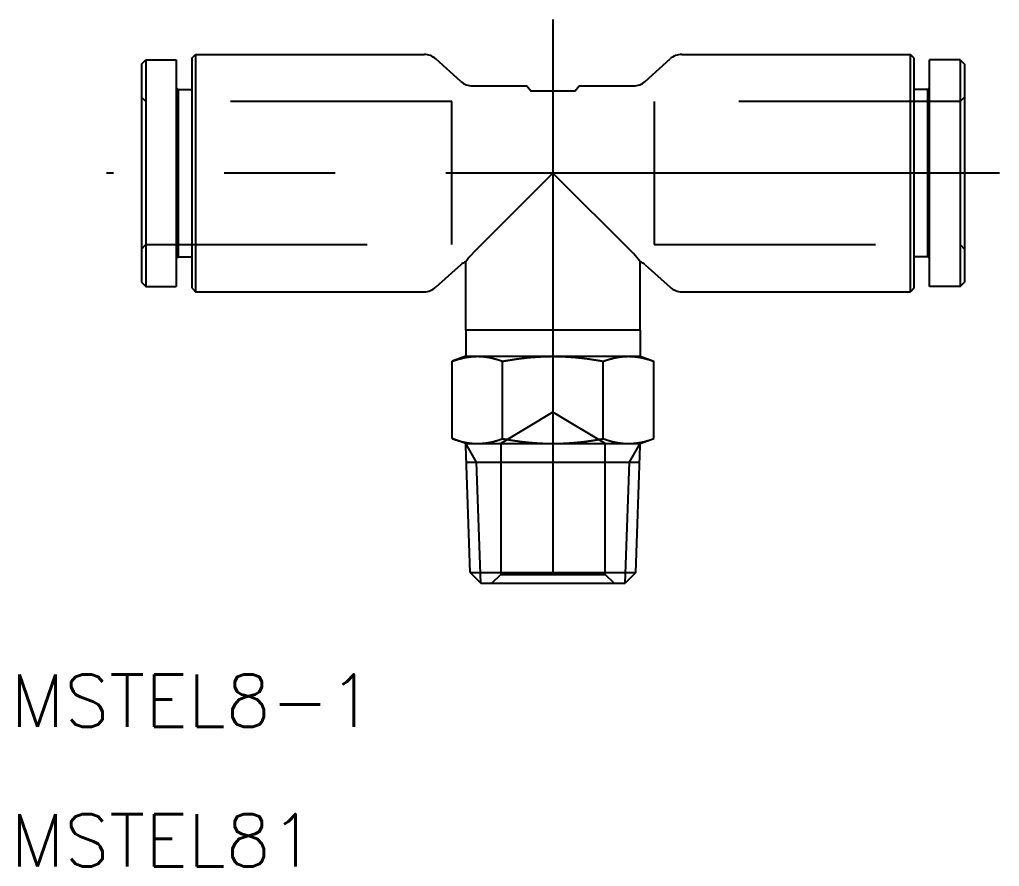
# Model space of a CAD drawing. Extents: x -30.6 to 56.3, y -39.7 to 8.8.
# Drawn here: x -30.6 to 25.6, y -39.7 to 8.8 of the extents above; entities that cross this region are included whole.
import ezdxf

# ---------------------------------------------------------------- set-up
doc = ezdxf.new("R2010")
doc.units = 0
doc.linetypes.add('CENTER', pattern=[50.8, 31.75, -6.35, 6.35, -6.35])
doc.linetypes.add('DASHED', pattern=[19.05, 12.7, -6.35])
doc.layers.get('0').update_dxf_attribs({"linetype": 'CONTINUOUS'})
doc.layers.add('CENTER', color=1, linetype='CENTER')
doc.styles.get("Standard").update_dxf_attribs({"font": 'txt.shx', "height": 3, "bigfont": 'bigfont.shx'})

msp = doc.modelspace()

# ---------------------------------------------------------------- linework, layer by layer
at = {"color": 7, "linetype": 'CONTINUOUS'}
for p, q in [((-20.7, 6.6), (-20.5, 6.8)), ((-20.5, 6.8), (-20.5, -6.8)), ((-20.5, 6.8), (-7.384, 6.8)), ((7.384, 6.8), (20.5, 6.8)), ((20.5, -6.8), (20.5, 6.8)), ((20.7, 6.6), (20.5, 6.8)), ((-23.6, 6.25), (-23.35, 6.5)), ((-23.6, 6.25), (-23.6, -6.25)), ((-23.35, 6.5), (-23.35, -6.5)), ((-23.35, 6.5), (-21.6, 6.5)), ((-21.6, 6.5), (-21.6, -6.5)), ((-20.7, -6.6), (-20.7, 6.6)), ((-5.285, 5.257), (-6.715, 6.543)), ((5.285, 5.257), (6.715, 6.543)), ((20.7, 6.6), (20.7, -6.6)), ((21.6, -6.5), (21.6, 6.5)), ((23.35, 6.5), (21.6, 6.5)), ((23.35, 6.5), (23.35, -6.5)), ((23.35, 6.5), (23.6, 6.25)), ((23.6, 6.25), (23.6, -6.25)), ((-21.5, 4.8), (-21.6, 4.9)), ((-21.5, 4.8), (-21.5, -4.8)), ((-21.5, 4.8), (-20.7, 4.8)), ((-4.616, 5), (-1.5, 5)), ((-1.5, 5), (-1.25, 4.7)), ((1.25, 4.7), (-1.25, 4.7)), ((1.25, 4.7), (1.5, 5)), ((1.5, 5), (4.616, 5)), ((21.5, 4.8), (20.7, 4.8)), ((21.5, 4.8), (21.6, 4.9)), ((21.5, -4.8), (21.5, 4.8)), ((0, 0), (-4.616, -4.616)), ((4.616, -4.616), (0, 0)), ((-21.5, -4.8), (-21.6, -4.9)), ((-21.5, -4.8), (-20.7, -4.8)), ((21.5, -4.8), (20.7, -4.8)), ((21.5, -4.8), (21.6, -4.9)), ((-5.285, -5.257), (-6.715, -6.543)), ((-5, -9), (-5, -5.077)), ((5, -9), (5, -5.077)), ((5.285, -5.257), (6.715, -6.543)), ((-23.6, -6.25), (-23.35, -6.5)), ((-23.35, -6.5), (-21.6, -6.5)), ((-20.7, -6.6), (-20.5, -6.8)), ((20.7, -6.6), (20.5, -6.8)), ((23.35, -6.5), (21.6, -6.5)), ((23.35, -6.5), (23.6, -6.25)), ((-20.5, -6.8), (-7.384, -6.8)), ((7.384, -6.8), (20.5, -6.8)), ((-4.33, -9), (-5, -9)), ((-5, -9), (-5, -10.5)), ((0, -9), (-4.33, -9)), ((4.33, -9), (0, -9)), ((5, -9), (4.33, -9)), ((5, -9), (5, -10.5)), ((-5, -10.5), (-5.774, -10.782)), ((-5, -10.5), (5, -10.5)), ((5, -10.5), (5.774, -10.782)), ((-5.774, -15.218), (-5.774, -10.782)), ((-2.887, -15.218), (-2.887, -10.782)), ((2.887, -15.218), (2.887, -10.782)), ((5.774, -15.218), (5.774, -10.782)), ((-5, -15.5), (-5.774, -15.218)), ((-5, -15.635), (-5, -15.5)), ((-5, -15.5), (0, -15.5)), ((-4.746, -22.898), (-5, -15.635)), ((0, -15.5), (5, -15.5)), ((4.746, -22.898), (5, -15.635)), ((5, -15.5), (5.774, -15.218)), ((5, -15.635), (5, -15.5)), ((-4.968, -16.562), (4.967, -16.562)), ((-4.746, -22.898), (4.746, -22.898)), ((-4.746, -22.898), (-4.144, -23.5)), ((4.746, -22.898), (4.144, -23.5)), ((-4.144, -23.5), (4.144, -23.5))]:
    msp.add_line(p, q, dxfattribs=at)
at = {"color": 3, "linetype": 'DASHED'}
for p, q in [((-23.35, 4.1), (-23.6, 4.35)), ((-5.8, 4.1), (-23.35, 4.1)), ((-5.8, -4.1), (-5.8, 4.1)), ((5.8, 4.1), (5.8, -4.1)), ((23.35, 4.1), (5.8, 4.1)), ((23.6, 4.35), (23.35, 4.1)), ((-23.6, -4.35), (-23.35, -4.1)), ((-23.35, -4.1), (-5.8, -4.1)), ((5.8, -4.1), (23.35, -4.1)), ((23.35, -4.1), (23.6, -4.35)), ((0, -13.697), (-3, -15.5)), ((3, -15.5), (0, -13.697)), ((-3, -15.5), (-3, -23)), ((3, -23), (3, -15.5)), ((-3.5, -23.5), (-3, -23)), ((-3, -23), (3, -23)), ((3, -23), (3.5, -23.5))]:
    msp.add_line(p, q, dxfattribs=at)
at = {"color": 3, "linetype": 'CONTINUOUS'}
for p, q in [((-4.387, -16.562), (-5, -15.5)), ((4.387, -16.562), (5, -15.5)), ((-4.144, -23.5), (-4.387, -16.562)), ((4.144, -23.5), (4.387, -16.562))]:
    msp.add_line(p, q, dxfattribs=at)
at = {"color": 7}
for points in [[(-5.774, -10.781, 0), (-5.758, -10.776, 0), (-5.742, -10.77, 0), (-5.726, -10.764, 0), (-5.71, -10.759, 0), (-5.695, -10.754, 0), (-5.679, -10.748, 0), (-5.664, -10.743, 0), (-5.648, -10.737, 0), (-5.632, -10.732, 0), (-5.617, -10.727, 0), (-5.601, -10.722, 0), (-5.586, -10.717, 0), (-5.57, -10.712, 0), (-5.555, -10.707, 0), (-5.54, -10.702, 0), (-5.524, -10.697, 0), (-5.509, -10.692, 0), (-5.494, -10.687, 0), (-5.478, -10.683, 0), (-5.463, -10.678, 0), (-5.448, -10.674, 0), (-5.432, -10.669, 0), (-5.417, -10.665, 0), (-5.402, -10.66, 0), (-5.387, -10.656, 0), (-5.372, -10.652, 0), (-5.357, -10.647, 0), (-5.341, -10.643, 0), (-5.326, -10.639, 0), (-5.311, -10.635, 0), (-5.296, -10.631, 0), (-5.281, -10.627, 0), (-5.266, -10.623, 0), (-5.251, -10.62, 0), (-5.236, -10.616, 0), (-5.221, -10.612, 0), (-5.206, -10.608, 0), (-5.191, -10.605, 0), (-5.176, -10.601, 0), (-5.161, -10.598, 0), (-5.146, -10.594, 0), (-5.131, -10.591, 0), (-5.116, -10.588, 0), (-5.101, -10.585, 0), (-5.086, -10.581, 0), (-5.071, -10.578, 0), (-5.056, -10.575, 0), (-5.041, -10.572, 0), (-5.026, -10.569, 0), (-5.011, -10.566, 0), (-4.997, -10.563, 0), (-4.982, -10.561, 0), (-4.967, -10.558, 0), (-4.952, -10.555, 0), (-4.937, -10.553, 0), (-4.922, -10.55, 0), (-4.907, -10.548, 0), (-4.892, -10.545, 0), (-4.877, -10.543, 0), (-4.862, -10.541, 0), (-4.847, -10.539, 0), (-4.832, -10.536, 0), (-4.817, -10.534, 0), (-4.802, -10.532, 0), (-4.787, -10.53, 0), (-4.772, -10.528, 0), (-4.757, -10.526, 0), (-4.742, -10.525, 0), (-4.727, -10.523, 0), (-4.712, -10.521, 0), (-4.697, -10.52, 0), (-4.682, -10.518, 0), (-4.667, -10.517, 0), (-4.652, -10.515, 0), (-4.637, -10.514, 0), (-4.622, -10.512, 0), (-4.607, -10.511, 0), (-4.592, -10.51, 0), (-4.576, -10.509, 0), (-4.561, -10.508, 0), (-4.546, -10.507, 0), (-4.531, -10.506, 0), (-4.515, -10.505, 0), (-4.5, -10.504, 0), (-4.485, -10.504, 0), (-4.47, -10.503, 0), (-4.454, -10.502, 0), (-4.439, -10.502, 0), (-4.423, -10.501, 0), (-4.408, -10.501, 0), (-4.392, -10.501, 0), (-4.377, -10.5, 0), (-4.361, -10.5, 0), (-4.346, -10.5, 0), (-4.33, -10.5, 0)], [(-4.33, -10.5, 0), (-4.315, -10.5, 0), (-4.299, -10.5, 0), (-4.283, -10.5, 0), (-4.268, -10.501, 0), (-4.252, -10.501, 0), (-4.237, -10.501, 0), (-4.222, -10.502, 0), (-4.206, -10.502, 0), (-4.191, -10.503, 0), (-4.175, -10.504, 0), (-4.16, -10.504, 0), (-4.145, -10.505, 0), (-4.13, -10.506, 0), (-4.114, -10.507, 0), (-4.099, -10.508, 0), (-4.084, -10.509, 0), (-4.069, -10.51, 0), (-4.054, -10.511, 0), (-4.038, -10.512, 0), (-4.023, -10.514, 0), (-4.008, -10.515, 0), (-3.993, -10.517, 0), (-3.978, -10.518, 0), (-3.963, -10.52, 0), (-3.948, -10.521, 0), (-3.933, -10.523, 0), (-3.918, -10.525, 0), (-3.903, -10.526, 0), (-3.888, -10.528, 0), (-3.873, -10.53, 0), (-3.858, -10.532, 0), (-3.843, -10.534, 0), (-3.828, -10.536, 0), (-3.813, -10.539, 0), (-3.798, -10.541, 0), (-3.783, -10.543, 0), (-3.768, -10.545, 0), (-3.753, -10.548, 0), (-3.738, -10.55, 0), (-3.723, -10.553, 0), (-3.709, -10.555, 0), (-3.694, -10.558, 0), (-3.679, -10.561, 0), (-3.664, -10.563, 0), (-3.649, -10.566, 0), (-3.634, -10.569, 0), (-3.619, -10.572, 0), (-3.604, -10.575, 0), (-3.589, -10.578, 0), (-3.574, -10.581, 0), (-3.559, -10.585, 0), (-3.544, -10.588, 0), (-3.529, -10.591, 0), (-3.514, -10.594, 0), (-3.499, -10.598, 0), (-3.484, -10.601, 0), (-3.469, -10.605, 0), (-3.454, -10.608, 0), (-3.439, -10.612, 0), (-3.424, -10.616, 0), (-3.409, -10.62, 0), (-3.394, -10.623, 0), (-3.379, -10.627, 0), (-3.364, -10.631, 0), (-3.349, -10.635, 0), (-3.334, -10.639, 0), (-3.319, -10.643, 0), (-3.304, -10.647, 0), (-3.289, -10.652, 0), (-3.273, -10.656, 0), (-3.258, -10.66, 0), (-3.243, -10.665, 0), (-3.228, -10.669, 0), (-3.213, -10.674, 0), (-3.197, -10.678, 0), (-3.182, -10.683, 0), (-3.167, -10.687, 0), (-3.151, -10.692, 0), (-3.136, -10.697, 0), (-3.121, -10.702, 0), (-3.105, -10.707, 0), (-3.09, -10.712, 0), (-3.074, -10.717, 0), (-3.059, -10.722, 0), (-3.043, -10.727, 0), (-3.028, -10.732, 0), (-3.012, -10.737, 0), (-2.997, -10.743, 0), (-2.981, -10.748, 0), (-2.965, -10.754, 0), (-2.95, -10.759, 0), (-2.934, -10.764, 0), (-2.918, -10.77, 0), (-2.903, -10.776, 0), (-2.887, -10.781, 0)], [(-2.887, -10.781, 0), (-2.855, -10.776, 0), (-2.824, -10.77, 0), (-2.792, -10.764, 0), (-2.761, -10.759, 0), (-2.729, -10.754, 0), (-2.698, -10.748, 0), (-2.667, -10.743, 0), (-2.636, -10.737, 0), (-2.604, -10.732, 0), (-2.573, -10.727, 0), (-2.542, -10.722, 0), (-2.511, -10.717, 0), (-2.481, -10.712, 0), (-2.45, -10.707, 0), (-2.419, -10.702, 0), (-2.388, -10.697, 0), (-2.357, -10.692, 0), (-2.327, -10.687, 0), (-2.296, -10.683, 0), (-2.266, -10.678, 0), (-2.235, -10.674, 0), (-2.205, -10.669, 0), (-2.174, -10.665, 0), (-2.144, -10.66, 0), (-2.113, -10.656, 0), (-2.083, -10.652, 0), (-2.053, -10.647, 0), (-2.023, -10.643, 0), (-1.992, -10.639, 0), (-1.962, -10.635, 0), (-1.932, -10.631, 0), (-1.902, -10.627, 0), (-1.872, -10.623, 0), (-1.842, -10.62, 0), (-1.812, -10.616, 0), (-1.781, -10.612, 0), (-1.751, -10.608, 0), (-1.721, -10.605, 0), (-1.691, -10.601, 0), (-1.662, -10.598, 0), (-1.632, -10.594, 0), (-1.602, -10.591, 0), (-1.572, -10.588, 0), (-1.542, -10.585, 0), (-1.512, -10.581, 0), (-1.482, -10.578, 0), (-1.452, -10.575, 0), (-1.422, -10.572, 0), (-1.392, -10.569, 0), (-1.363, -10.566, 0), (-1.333, -10.563, 0), (-1.303, -10.561, 0), (-1.273, -10.558, 0), (-1.243, -10.555, 0), (-1.213, -10.553, 0), (-1.184, -10.55, 0), (-1.154, -10.548, 0), (-1.124, -10.545, 0), (-1.094, -10.543, 0), (-1.064, -10.541, 0), (-1.034, -10.539, 0), (-1.004, -10.536, 0), (-0.974, -10.534, 0), (-0.944, -10.532, 0), (-0.914, -10.53, 0), (-0.884, -10.528, 0), (-0.854, -10.526, 0), (-0.824, -10.525, 0), (-0.794, -10.523, 0), (-0.764, -10.521, 0), (-0.734, -10.52, 0), (-0.704, -10.518, 0), (-0.674, -10.517, 0), (-0.644, -10.515, 0), (-0.614, -10.514, 0), (-0.583, -10.512, 0), (-0.553, -10.511, 0), (-0.523, -10.51, 0), (-0.492, -10.509, 0), (-0.462, -10.508, 0), (-0.432, -10.507, 0), (-0.401, -10.506, 0), (-0.371, -10.505, 0), (-0.34, -10.504, 0), (-0.309, -10.504, 0), (-0.279, -10.503, 0), (-0.248, -10.502, 0), (-0.217, -10.502, 0), (-0.186, -10.501, 0), (-0.155, -10.501, 0), (-0.125, -10.501, 0), (-0.093, -10.5, 0), (-0.062, -10.5, 0), (-0.031, -10.5, 0), (0, -10.5, 0)], [(0, -10.5, 0), (0.031, -10.5, 0), (0.062, -10.5, 0), (0.093, -10.5, 0), (0.125, -10.501, 0), (0.155, -10.501, 0), (0.186, -10.501, 0), (0.217, -10.502, 0), (0.248, -10.502, 0), (0.279, -10.503, 0), (0.309, -10.504, 0), (0.34, -10.504, 0), (0.371, -10.505, 0), (0.401, -10.506, 0), (0.432, -10.507, 0), (0.462, -10.508, 0), (0.492, -10.509, 0), (0.523, -10.51, 0), (0.553, -10.511, 0), (0.583, -10.512, 0), (0.614, -10.514, 0), (0.644, -10.515, 0), (0.674, -10.517, 0), (0.704, -10.518, 0), (0.734, -10.52, 0), (0.764, -10.521, 0), (0.794, -10.523, 0), (0.824, -10.525, 0), (0.854, -10.526, 0), (0.884, -10.528, 0), (0.914, -10.53, 0), (0.944, -10.532, 0), (0.974, -10.534, 0), (1.004, -10.536, 0), (1.034, -10.539, 0), (1.064, -10.541, 0), (1.094, -10.543, 0), (1.124, -10.545, 0), (1.154, -10.548, 0), (1.184, -10.55, 0), (1.213, -10.553, 0), (1.243, -10.555, 0), (1.273, -10.558, 0), (1.303, -10.561, 0), (1.333, -10.563, 0), (1.363, -10.566, 0), (1.392, -10.569, 0), (1.422, -10.572, 0), (1.452, -10.575, 0), (1.482, -10.578, 0), (1.512, -10.581, 0), (1.542, -10.585, 0), (1.572, -10.588, 0), (1.602, -10.591, 0), (1.632, -10.594, 0), (1.662, -10.598, 0), (1.691, -10.601, 0), (1.721, -10.605, 0), (1.751, -10.608, 0), (1.781, -10.612, 0), (1.812, -10.616, 0), (1.842, -10.62, 0), (1.872, -10.623, 0), (1.902, -10.627, 0), (1.932, -10.631, 0), (1.962, -10.635, 0), (1.992, -10.639, 0), (2.023, -10.643, 0), (2.053, -10.647, 0), (2.083, -10.652, 0), (2.113, -10.656, 0), (2.144, -10.66, 0), (2.174, -10.665, 0), (2.205, -10.669, 0), (2.235, -10.674, 0), (2.266, -10.678, 0), (2.296, -10.683, 0), (2.327, -10.687, 0), (2.357, -10.692, 0), (2.388, -10.697, 0), (2.419, -10.702, 0), (2.45, -10.707, 0), (2.481, -10.712, 0), (2.511, -10.717, 0), (2.542, -10.722, 0), (2.573, -10.727, 0), (2.604, -10.732, 0), (2.636, -10.737, 0), (2.667, -10.743, 0), (2.698, -10.748, 0), (2.729, -10.754, 0), (2.761, -10.759, 0), (2.792, -10.764, 0), (2.824, -10.77, 0), (2.855, -10.776, 0), (2.887, -10.781, 0)], [(2.887, -10.781, 0), (2.903, -10.776, 0), (2.918, -10.77, 0), (2.934, -10.764, 0), (2.95, -10.759, 0), (2.965, -10.754, 0), (2.981, -10.748, 0), (2.997, -10.743, 0), (3.012, -10.737, 0), (3.028, -10.732, 0), (3.043, -10.727, 0), (3.059, -10.722, 0), (3.074, -10.717, 0), (3.09, -10.712, 0), (3.105, -10.707, 0), (3.121, -10.702, 0), (3.136, -10.697, 0), (3.151, -10.692, 0), (3.167, -10.687, 0), (3.182, -10.683, 0), (3.197, -10.678, 0), (3.213, -10.674, 0), (3.228, -10.669, 0), (3.243, -10.665, 0), (3.258, -10.66, 0), (3.273, -10.656, 0), (3.289, -10.652, 0), (3.304, -10.647, 0), (3.319, -10.643, 0), (3.334, -10.639, 0), (3.349, -10.635, 0), (3.364, -10.631, 0), (3.379, -10.627, 0), (3.394, -10.623, 0), (3.409, -10.62, 0), (3.424, -10.616, 0), (3.439, -10.612, 0), (3.454, -10.608, 0), (3.469, -10.605, 0), (3.484, -10.601, 0), (3.499, -10.598, 0), (3.514, -10.594, 0), (3.529, -10.591, 0), (3.544, -10.588, 0), (3.559, -10.585, 0), (3.574, -10.581, 0), (3.589, -10.578, 0), (3.604, -10.575, 0), (3.619, -10.572, 0), (3.634, -10.569, 0), (3.649, -10.566, 0), (3.664, -10.563, 0), (3.679, -10.561, 0), (3.694, -10.558, 0), (3.709, -10.555, 0), (3.723, -10.553, 0), (3.738, -10.55, 0), (3.753, -10.548, 0), (3.768, -10.545, 0), (3.783, -10.543, 0), (3.798, -10.541, 0), (3.813, -10.539, 0), (3.828, -10.536, 0), (3.843, -10.534, 0), (3.858, -10.532, 0), (3.873, -10.53, 0), (3.888, -10.528, 0), (3.903, -10.526, 0), (3.918, -10.525, 0), (3.933, -10.523, 0), (3.948, -10.521, 0), (3.963, -10.52, 0), (3.978, -10.518, 0), (3.993, -10.517, 0), (4.008, -10.515, 0), (4.023, -10.514, 0), (4.038, -10.512, 0), (4.054, -10.511, 0), (4.069, -10.51, 0), (4.084, -10.509, 0), (4.099, -10.508, 0), (4.114, -10.507, 0), (4.13, -10.506, 0), (4.145, -10.505, 0), (4.16, -10.504, 0), (4.175, -10.504, 0), (4.191, -10.503, 0), (4.206, -10.502, 0), (4.222, -10.502, 0), (4.237, -10.501, 0), (4.252, -10.501, 0), (4.268, -10.501, 0), (4.283, -10.5, 0), (4.299, -10.5, 0), (4.315, -10.5, 0), (4.33, -10.5, 0)], [(4.33, -10.5, 0), (4.346, -10.5, 0), (4.361, -10.5, 0), (4.377, -10.5, 0), (4.392, -10.501, 0), (4.408, -10.501, 0), (4.423, -10.501, 0), (4.439, -10.502, 0), (4.454, -10.502, 0), (4.47, -10.503, 0), (4.485, -10.504, 0), (4.5, -10.504, 0), (4.515, -10.505, 0), (4.531, -10.506, 0), (4.546, -10.507, 0), (4.561, -10.508, 0), (4.576, -10.509, 0), (4.592, -10.51, 0), (4.607, -10.511, 0), (4.622, -10.512, 0), (4.637, -10.514, 0), (4.652, -10.515, 0), (4.667, -10.517, 0), (4.682, -10.518, 0), (4.697, -10.52, 0), (4.712, -10.521, 0), (4.727, -10.523, 0), (4.742, -10.525, 0), (4.757, -10.526, 0), (4.772, -10.528, 0), (4.787, -10.53, 0), (4.802, -10.532, 0), (4.817, -10.534, 0), (4.832, -10.536, 0), (4.847, -10.539, 0), (4.862, -10.541, 0), (4.877, -10.543, 0), (4.892, -10.545, 0), (4.907, -10.548, 0), (4.922, -10.55, 0), (4.937, -10.553, 0), (4.952, -10.555, 0), (4.967, -10.558, 0), (4.982, -10.561, 0), (4.997, -10.563, 0), (5.011, -10.566, 0), (5.026, -10.569, 0), (5.041, -10.572, 0), (5.056, -10.575, 0), (5.071, -10.578, 0), (5.086, -10.581, 0), (5.101, -10.585, 0), (5.116, -10.588, 0), (5.131, -10.591, 0), (5.146, -10.594, 0), (5.161, -10.598, 0), (5.176, -10.601, 0), (5.191, -10.605, 0), (5.206, -10.608, 0), (5.221, -10.612, 0), (5.236, -10.616, 0), (5.251, -10.62, 0), (5.266, -10.623, 0), (5.281, -10.627, 0), (5.296, -10.631, 0), (5.311, -10.635, 0), (5.326, -10.639, 0), (5.341, -10.643, 0), (5.357, -10.647, 0), (5.372, -10.652, 0), (5.387, -10.656, 0), (5.402, -10.66, 0), (5.417, -10.665, 0), (5.432, -10.669, 0), (5.448, -10.674, 0), (5.463, -10.678, 0), (5.478, -10.683, 0), (5.494, -10.687, 0), (5.509, -10.692, 0), (5.524, -10.697, 0), (5.54, -10.702, 0), (5.555, -10.707, 0), (5.57, -10.712, 0), (5.586, -10.717, 0), (5.601, -10.722, 0), (5.617, -10.727, 0), (5.632, -10.732, 0), (5.648, -10.737, 0), (5.664, -10.743, 0), (5.679, -10.748, 0), (5.695, -10.754, 0), (5.71, -10.759, 0), (5.726, -10.764, 0), (5.742, -10.77, 0), (5.758, -10.776, 0), (5.774, -10.781, 0)], [(-5.774, -15.219, 0), (-5.758, -15.224, 0), (-5.742, -15.23, 0), (-5.726, -15.236, 0), (-5.71, -15.241, 0), (-5.695, -15.246, 0), (-5.679, -15.252, 0), (-5.664, -15.257, 0), (-5.648, -15.263, 0), (-5.632, -15.268, 0), (-5.617, -15.273, 0), (-5.601, -15.278, 0), (-5.586, -15.283, 0), (-5.57, -15.288, 0), (-5.555, -15.293, 0), (-5.54, -15.298, 0), (-5.524, -15.303, 0), (-5.509, -15.308, 0), (-5.494, -15.313, 0), (-5.478, -15.317, 0), (-5.463, -15.322, 0), (-5.448, -15.326, 0), (-5.432, -15.331, 0), (-5.417, -15.335, 0), (-5.402, -15.34, 0), (-5.387, -15.344, 0), (-5.372, -15.348, 0), (-5.357, -15.353, 0), (-5.341, -15.357, 0), (-5.326, -15.361, 0), (-5.311, -15.365, 0), (-5.296, -15.369, 0), (-5.281, -15.373, 0), (-5.266, -15.377, 0), (-5.251, -15.38, 0), (-5.236, -15.384, 0), (-5.221, -15.388, 0), (-5.206, -15.392, 0), (-5.191, -15.395, 0), (-5.176, -15.399, 0), (-5.161, -15.402, 0), (-5.146, -15.406, 0), (-5.131, -15.409, 0), (-5.116, -15.412, 0), (-5.101, -15.415, 0), (-5.086, -15.419, 0), (-5.071, -15.422, 0), (-5.056, -15.425, 0), (-5.041, -15.428, 0), (-5.026, -15.431, 0), (-5.011, -15.434, 0), (-4.997, -15.437, 0), (-4.982, -15.439, 0), (-4.967, -15.442, 0), (-4.952, -15.445, 0), (-4.937, -15.447, 0), (-4.922, -15.45, 0), (-4.907, -15.452, 0), (-4.892, -15.455, 0), (-4.877, -15.457, 0), (-4.862, -15.459, 0), (-4.847, -15.461, 0), (-4.832, -15.464, 0), (-4.817, -15.466, 0), (-4.802, -15.468, 0), (-4.787, -15.47, 0), (-4.772, -15.472, 0), (-4.757, -15.474, 0), (-4.742, -15.475, 0), (-4.727, -15.477, 0), (-4.712, -15.479, 0), (-4.697, -15.48, 0), (-4.682, -15.482, 0), (-4.667, -15.483, 0), (-4.652, -15.485, 0), (-4.637, -15.486, 0), (-4.622, -15.488, 0), (-4.607, -15.489, 0), (-4.592, -15.49, 0), (-4.576, -15.491, 0), (-4.561, -15.492, 0), (-4.546, -15.493, 0), (-4.531, -15.494, 0), (-4.515, -15.495, 0), (-4.5, -15.496, 0), (-4.485, -15.496, 0), (-4.47, -15.497, 0), (-4.454, -15.498, 0), (-4.439, -15.498, 0), (-4.423, -15.499, 0), (-4.408, -15.499, 0), (-4.392, -15.499, 0), (-4.377, -15.5, 0), (-4.361, -15.5, 0), (-4.346, -15.5, 0), (-4.33, -15.5, 0)], [(-4.33, -15.5, 0), (-4.315, -15.5, 0), (-4.299, -15.5, 0), (-4.283, -15.5, 0), (-4.268, -15.499, 0), (-4.252, -15.499, 0), (-4.237, -15.499, 0), (-4.222, -15.498, 0), (-4.206, -15.498, 0), (-4.191, -15.497, 0), (-4.175, -15.496, 0), (-4.16, -15.496, 0), (-4.145, -15.495, 0), (-4.13, -15.494, 0), (-4.114, -15.493, 0), (-4.099, -15.492, 0), (-4.084, -15.491, 0), (-4.069, -15.49, 0), (-4.054, -15.489, 0), (-4.038, -15.488, 0), (-4.023, -15.486, 0), (-4.008, -15.485, 0), (-3.993, -15.483, 0), (-3.978, -15.482, 0), (-3.963, -15.48, 0), (-3.948, -15.479, 0), (-3.933, -15.477, 0), (-3.918, -15.475, 0), (-3.903, -15.474, 0), (-3.888, -15.472, 0), (-3.873, -15.47, 0), (-3.858, -15.468, 0), (-3.843, -15.466, 0), (-3.828, -15.464, 0), (-3.813, -15.461, 0), (-3.798, -15.459, 0), (-3.783, -15.457, 0), (-3.768, -15.455, 0), (-3.753, -15.452, 0), (-3.738, -15.45, 0), (-3.723, -15.447, 0), (-3.709, -15.445, 0), (-3.694, -15.442, 0), (-3.679, -15.439, 0), (-3.664, -15.437, 0), (-3.649, -15.434, 0), (-3.634, -15.431, 0), (-3.619, -15.428, 0), (-3.604, -15.425, 0), (-3.589, -15.422, 0), (-3.574, -15.419, 0), (-3.559, -15.415, 0), (-3.544, -15.412, 0), (-3.529, -15.409, 0), (-3.514, -15.406, 0), (-3.499, -15.402, 0), (-3.484, -15.399, 0), (-3.469, -15.395, 0), (-3.454, -15.392, 0), (-3.439, -15.388, 0), (-3.424, -15.384, 0), (-3.409, -15.38, 0), (-3.394, -15.377, 0), (-3.379, -15.373, 0), (-3.364, -15.369, 0), (-3.349, -15.365, 0), (-3.334, -15.361, 0), (-3.319, -15.357, 0), (-3.304, -15.353, 0), (-3.289, -15.348, 0), (-3.273, -15.344, 0), (-3.258, -15.34, 0), (-3.243, -15.335, 0), (-3.228, -15.331, 0), (-3.213, -15.326, 0), (-3.197, -15.322, 0), (-3.182, -15.317, 0), (-3.167, -15.313, 0), (-3.151, -15.308, 0), (-3.136, -15.303, 0), (-3.121, -15.298, 0), (-3.105, -15.293, 0), (-3.09, -15.288, 0), (-3.074, -15.283, 0), (-3.059, -15.278, 0), (-3.043, -15.273, 0), (-3.028, -15.268, 0), (-3.012, -15.263, 0), (-2.997, -15.257, 0), (-2.981, -15.252, 0), (-2.965, -15.246, 0), (-2.95, -15.241, 0), (-2.934, -15.236, 0), (-2.918, -15.23, 0), (-2.903, -15.224, 0), (-2.887, -15.219, 0)], [(-2.887, -15.219, 0), (-2.855, -15.224, 0), (-2.824, -15.23, 0), (-2.792, -15.236, 0), (-2.761, -15.241, 0), (-2.729, -15.246, 0), (-2.698, -15.252, 0), (-2.667, -15.257, 0), (-2.636, -15.263, 0), (-2.604, -15.268, 0), (-2.573, -15.273, 0), (-2.542, -15.278, 0), (-2.511, -15.283, 0), (-2.481, -15.288, 0), (-2.45, -15.293, 0), (-2.419, -15.298, 0), (-2.388, -15.303, 0), (-2.357, -15.308, 0), (-2.327, -15.313, 0), (-2.296, -15.317, 0), (-2.266, -15.322, 0), (-2.235, -15.326, 0), (-2.205, -15.331, 0), (-2.174, -15.335, 0), (-2.144, -15.34, 0), (-2.113, -15.344, 0), (-2.083, -15.348, 0), (-2.053, -15.353, 0), (-2.023, -15.357, 0), (-1.992, -15.361, 0), (-1.962, -15.365, 0), (-1.932, -15.369, 0), (-1.902, -15.373, 0), (-1.872, -15.377, 0), (-1.842, -15.38, 0), (-1.812, -15.384, 0), (-1.781, -15.388, 0), (-1.751, -15.392, 0), (-1.721, -15.395, 0), (-1.691, -15.399, 0), (-1.662, -15.402, 0), (-1.632, -15.406, 0), (-1.602, -15.409, 0), (-1.572, -15.412, 0), (-1.542, -15.415, 0), (-1.512, -15.419, 0), (-1.482, -15.422, 0), (-1.452, -15.425, 0), (-1.422, -15.428, 0), (-1.392, -15.431, 0), (-1.363, -15.434, 0), (-1.333, -15.437, 0), (-1.303, -15.439, 0), (-1.273, -15.442, 0), (-1.243, -15.445, 0), (-1.213, -15.447, 0), (-1.184, -15.45, 0), (-1.154, -15.452, 0), (-1.124, -15.455, 0), (-1.094, -15.457, 0), (-1.064, -15.459, 0), (-1.034, -15.461, 0), (-1.004, -15.464, 0), (-0.974, -15.466, 0), (-0.944, -15.468, 0), (-0.914, -15.47, 0), (-0.884, -15.472, 0), (-0.854, -15.474, 0), (-0.824, -15.475, 0), (-0.794, -15.477, 0), (-0.764, -15.479, 0), (-0.734, -15.48, 0), (-0.704, -15.482, 0), (-0.674, -15.483, 0), (-0.644, -15.485, 0), (-0.614, -15.486, 0), (-0.583, -15.488, 0), (-0.553, -15.489, 0), (-0.523, -15.49, 0), (-0.492, -15.491, 0), (-0.462, -15.492, 0), (-0.432, -15.493, 0), (-0.401, -15.494, 0), (-0.371, -15.495, 0), (-0.34, -15.496, 0), (-0.309, -15.496, 0), (-0.279, -15.497, 0), (-0.248, -15.498, 0), (-0.217, -15.498, 0), (-0.186, -15.499, 0), (-0.155, -15.499, 0), (-0.125, -15.499, 0), (-0.093, -15.5, 0), (-0.062, -15.5, 0), (-0.031, -15.5, 0), (0, -15.5, 0)], [(0, -15.5, 0), (0.031, -15.5, 0), (0.062, -15.5, 0), (0.093, -15.5, 0), (0.125, -15.499, 0), (0.155, -15.499, 0), (0.186, -15.499, 0), (0.217, -15.498, 0), (0.248, -15.498, 0), (0.279, -15.497, 0), (0.309, -15.496, 0), (0.34, -15.496, 0), (0.371, -15.495, 0), (0.401, -15.494, 0), (0.432, -15.493, 0), (0.462, -15.492, 0), (0.492, -15.491, 0), (0.523, -15.49, 0), (0.553, -15.489, 0), (0.583, -15.488, 0), (0.614, -15.486, 0), (0.644, -15.485, 0), (0.674, -15.483, 0), (0.704, -15.482, 0), (0.734, -15.48, 0), (0.764, -15.479, 0), (0.794, -15.477, 0), (0.824, -15.475, 0), (0.854, -15.474, 0), (0.884, -15.472, 0), (0.914, -15.47, 0), (0.944, -15.468, 0), (0.974, -15.466, 0), (1.004, -15.464, 0), (1.034, -15.461, 0), (1.064, -15.459, 0), (1.094, -15.457, 0), (1.124, -15.455, 0), (1.154, -15.452, 0), (1.184, -15.45, 0), (1.213, -15.447, 0), (1.243, -15.445, 0), (1.273, -15.442, 0), (1.303, -15.439, 0), (1.333, -15.437, 0), (1.363, -15.434, 0), (1.392, -15.431, 0), (1.422, -15.428, 0), (1.452, -15.425, 0), (1.482, -15.422, 0), (1.512, -15.419, 0), (1.542, -15.415, 0), (1.572, -15.412, 0), (1.602, -15.409, 0), (1.632, -15.406, 0), (1.662, -15.402, 0), (1.691, -15.399, 0), (1.721, -15.395, 0), (1.751, -15.392, 0), (1.781, -15.388, 0), (1.812, -15.384, 0), (1.842, -15.38, 0), (1.872, -15.377, 0), (1.902, -15.373, 0), (1.932, -15.369, 0), (1.962, -15.365, 0), (1.992, -15.361, 0), (2.023, -15.357, 0), (2.053, -15.353, 0), (2.083, -15.348, 0), (2.113, -15.344, 0), (2.144, -15.34, 0), (2.174, -15.335, 0), (2.205, -15.331, 0), (2.235, -15.326, 0), (2.266, -15.322, 0), (2.296, -15.317, 0), (2.327, -15.313, 0), (2.357, -15.308, 0), (2.388, -15.303, 0), (2.419, -15.298, 0), (2.45, -15.293, 0), (2.481, -15.288, 0), (2.511, -15.283, 0), (2.542, -15.278, 0), (2.573, -15.273, 0), (2.604, -15.268, 0), (2.636, -15.263, 0), (2.667, -15.257, 0), (2.698, -15.252, 0), (2.729, -15.246, 0), (2.761, -15.241, 0), (2.792, -15.236, 0), (2.824, -15.23, 0), (2.855, -15.224, 0), (2.887, -15.219, 0)], [(2.887, -15.219, 0), (2.903, -15.224, 0), (2.918, -15.23, 0), (2.934, -15.236, 0), (2.95, -15.241, 0), (2.965, -15.246, 0), (2.981, -15.252, 0), (2.997, -15.257, 0), (3.012, -15.263, 0), (3.028, -15.268, 0), (3.043, -15.273, 0), (3.059, -15.278, 0), (3.074, -15.283, 0), (3.09, -15.288, 0), (3.105, -15.293, 0), (3.121, -15.298, 0), (3.136, -15.303, 0), (3.151, -15.308, 0), (3.167, -15.313, 0), (3.182, -15.317, 0), (3.197, -15.322, 0), (3.213, -15.326, 0), (3.228, -15.331, 0), (3.243, -15.335, 0), (3.258, -15.34, 0), (3.273, -15.344, 0), (3.289, -15.348, 0), (3.304, -15.353, 0), (3.319, -15.357, 0), (3.334, -15.361, 0), (3.349, -15.365, 0), (3.364, -15.369, 0), (3.379, -15.373, 0), (3.394, -15.377, 0), (3.409, -15.38, 0), (3.424, -15.384, 0), (3.439, -15.388, 0), (3.454, -15.392, 0), (3.469, -15.395, 0), (3.484, -15.399, 0), (3.499, -15.402, 0), (3.514, -15.406, 0), (3.529, -15.409, 0), (3.544, -15.412, 0), (3.559, -15.415, 0), (3.574, -15.419, 0), (3.589, -15.422, 0), (3.604, -15.425, 0), (3.619, -15.428, 0), (3.634, -15.431, 0), (3.649, -15.434, 0), (3.664, -15.437, 0), (3.679, -15.439, 0), (3.694, -15.442, 0), (3.709, -15.445, 0), (3.723, -15.447, 0), (3.738, -15.45, 0), (3.753, -15.452, 0), (3.768, -15.455, 0), (3.783, -15.457, 0), (3.798, -15.459, 0), (3.813, -15.461, 0), (3.828, -15.464, 0), (3.843, -15.466, 0), (3.858, -15.468, 0), (3.873, -15.47, 0), (3.888, -15.472, 0), (3.903, -15.474, 0), (3.918, -15.475, 0), (3.933, -15.477, 0), (3.948, -15.479, 0), (3.963, -15.48, 0), (3.978, -15.482, 0), (3.993, -15.483, 0), (4.008, -15.485, 0), (4.023, -15.486, 0), (4.038, -15.488, 0), (4.054, -15.489, 0), (4.069, -15.49, 0), (4.084, -15.491, 0), (4.099, -15.492, 0), (4.114, -15.493, 0), (4.13, -15.494, 0), (4.145, -15.495, 0), (4.16, -15.496, 0), (4.175, -15.496, 0), (4.191, -15.497, 0), (4.206, -15.498, 0), (4.222, -15.498, 0), (4.237, -15.499, 0), (4.252, -15.499, 0), (4.268, -15.499, 0), (4.283, -15.5, 0), (4.299, -15.5, 0), (4.315, -15.5, 0), (4.33, -15.5, 0)], [(4.33, -15.5, 0), (4.346, -15.5, 0), (4.361, -15.5, 0), (4.377, -15.5, 0), (4.392, -15.499, 0), (4.408, -15.499, 0), (4.423, -15.499, 0), (4.439, -15.498, 0), (4.454, -15.498, 0), (4.47, -15.497, 0), (4.485, -15.496, 0), (4.5, -15.496, 0), (4.515, -15.495, 0), (4.531, -15.494, 0), (4.546, -15.493, 0), (4.561, -15.492, 0), (4.576, -15.491, 0), (4.592, -15.49, 0), (4.607, -15.489, 0), (4.622, -15.488, 0), (4.637, -15.486, 0), (4.652, -15.485, 0), (4.667, -15.483, 0), (4.682, -15.482, 0), (4.697, -15.48, 0), (4.712, -15.479, 0), (4.727, -15.477, 0), (4.742, -15.475, 0), (4.757, -15.474, 0), (4.772, -15.472, 0), (4.787, -15.47, 0), (4.802, -15.468, 0), (4.817, -15.466, 0), (4.832, -15.464, 0), (4.847, -15.461, 0), (4.862, -15.459, 0), (4.877, -15.457, 0), (4.892, -15.455, 0), (4.907, -15.452, 0), (4.922, -15.45, 0), (4.937, -15.447, 0), (4.952, -15.445, 0), (4.967, -15.442, 0), (4.982, -15.439, 0), (4.997, -15.437, 0), (5.011, -15.434, 0), (5.026, -15.431, 0), (5.041, -15.428, 0), (5.056, -15.425, 0), (5.071, -15.422, 0), (5.086, -15.419, 0), (5.101, -15.415, 0), (5.116, -15.412, 0), (5.131, -15.409, 0), (5.146, -15.406, 0), (5.161, -15.402, 0), (5.176, -15.399, 0), (5.191, -15.395, 0), (5.206, -15.392, 0), (5.221, -15.388, 0), (5.236, -15.384, 0), (5.251, -15.38, 0), (5.266, -15.377, 0), (5.281, -15.373, 0), (5.296, -15.369, 0), (5.311, -15.365, 0), (5.326, -15.361, 0), (5.341, -15.357, 0), (5.357, -15.353, 0), (5.372, -15.348, 0), (5.387, -15.344, 0), (5.402, -15.34, 0), (5.417, -15.335, 0), (5.432, -15.331, 0), (5.448, -15.326, 0), (5.463, -15.322, 0), (5.478, -15.317, 0), (5.494, -15.313, 0), (5.509, -15.308, 0), (5.524, -15.303, 0), (5.54, -15.298, 0), (5.555, -15.293, 0), (5.57, -15.288, 0), (5.586, -15.283, 0), (5.601, -15.278, 0), (5.617, -15.273, 0), (5.632, -15.268, 0), (5.648, -15.263, 0), (5.664, -15.257, 0), (5.679, -15.252, 0), (5.695, -15.246, 0), (5.71, -15.241, 0), (5.726, -15.236, 0), (5.742, -15.23, 0), (5.758, -15.224, 0), (5.774, -15.219, 0)]]:
    msp.add_polyline3d(points, dxfattribs=at)
at = {"color": 7, "linetype": 'CONTINUOUS'}
for centre, radius, start, end in [((-7.384, 5.8), 1, 48.0128, 90), ((7.384, 5.8), 1, 90, 131.9872), ((-4.616, 6), 1, 228.0128, 270), ((4.616, 6), 1, 270, 311.9872), ((-1.874, -7.292), 3.831, 135.6975, 144.6681), ((1.862, -7.302), 3.847, 35.3498, 44.2846), ((-4.616, -6), 1, 112.5653, 131.9872), ((4.616, -6), 1, 48.0128, 67.4347), ((-7.384, -5.8), 1, 270, 311.9872), ((7.384, -5.8), 1, 228.0128, 270)]:
    msp.add_arc(centre, radius, start, end, dxfattribs=at)
at = {"layer": 'CENTER', "color": 1, "linetype": 'CENTER'}
for p, q in [((0, 8.8), (0, -25.5)), ((25.6, 0), (-25.6, 0))]:
    msp.add_line(p, q, dxfattribs=at)

# ---------------------------------------------------------------- texts
at = {"color": 7, "linetype": 'CONTINUOUS'}
for s, p in [('MSTEL8-1', (-31.101, -31.737)), ('MSTEL81', (-31.101, -39.737))]:
    msp.add_text(s, height=3, dxfattribs=at).set_placement(p)

doc.saveas('drawing.dxf')
